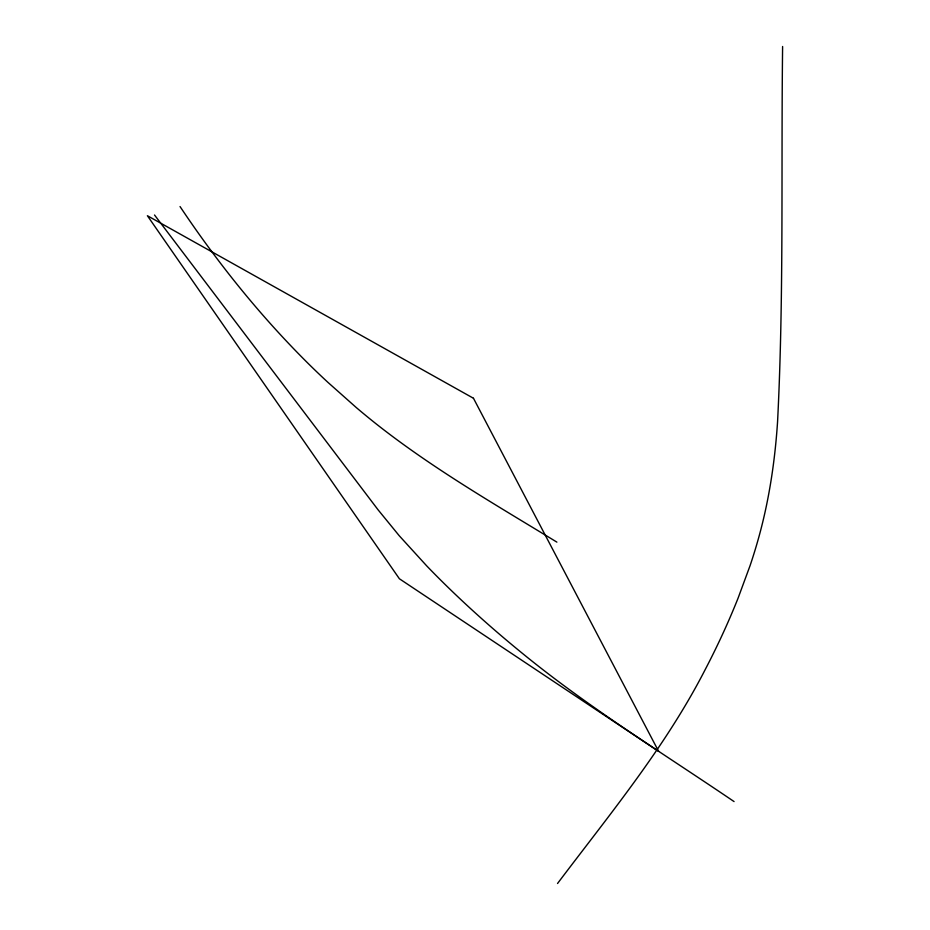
<?xml version="1.0" encoding="UTF-8"?>
<svg xmlns="http://www.w3.org/2000/svg" width="930" height="930" viewBox="0 0 930 930"><rect width="100%" height="100%" fill="white"/><g stroke="black" fill="none" stroke-linecap="round" stroke-linejoin="round"><path stroke-width="1.4" d="M782.607 46.5C781.072 171.573 783.909 296.81 777.561 421.778C774.911 461.896 768.889 501.875 757.857 540.586A345.356 163.75 -57.9 0 1 750.068 565.661L738.083 598.141A415.698 203.17 -57.3 0 1 704.94 670.088C665.229 747.313 609.545 814.506 557.535 883.5M556.884 542.132C495.55 504.688 432.962 468.674 376.418 424.08A211.994 56.509 42.3 0 1 356.329 407.596L327.837 382.288A230.803 62.171 42.3 0 1 309.097 364.386C260.714 316.479 217.841 263.144 180.036 206.553M734.061 801.567C661.939 752.614 587.353 706.788 519.905 651.314A260.191 57.811 39.6 0 1 426.707 565.882L399.214 535.715L378.045 509.78L154.519 215.004M473.463 398.261L147.393 215.725L399.389 578.762L658.626 751.347L473.463 398.261"/></g></svg>
